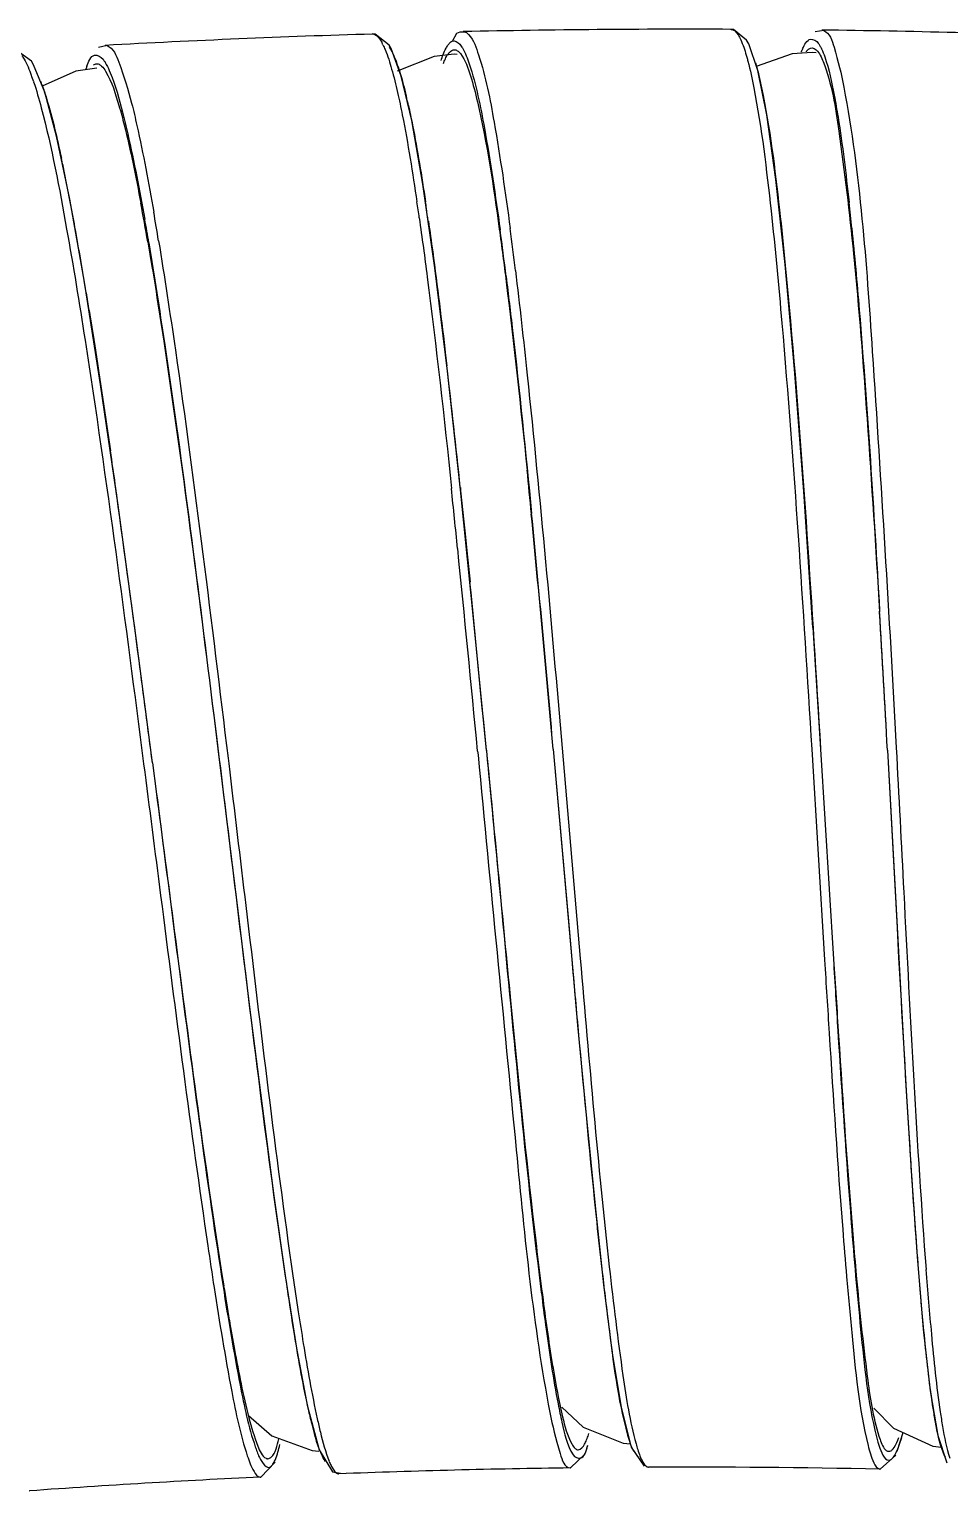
# Model space of a CAD drawing. Header units: millimetres. Extents: x 601 to 1195, y -13 to 407.
# Drawn here: x 978.07 to 984.9, y 372.49 to 383.33 of the extents above; entities that cross this region are included whole.
import ezdxf

# ---------------------------------------------------------------- set-up
doc = ezdxf.new("R2010")
doc.units = ezdxf.units.MM
doc.header["$LTSCALE"] = 0.1

msp = doc.modelspace()

# ---------------------------------------------------------------- linework, layer by layer
at = {"color": 7, "linetype": 'Continuous'}
for p, q in [((980.64, 383.296), (980.616, 383.297)), ((980.743, 383.215), (980.64, 383.296)), ((981.309, 383.311), (981.267, 383.31)), ((981.294, 383.314), (981.309, 383.311)), ((983.297, 383.33), (983.275, 383.331)), ((983.394, 383.252), (983.297, 383.33)), ((983.967, 383.323), (983.903, 383.314)), ((983.952, 383.326), (983.967, 383.323)), ((978.09, 383.094), (977.985, 383.172)), ((978.651, 383.211), (978.587, 383.197)), ((978.637, 383.213), (978.651, 383.211)), ((981.077, 383.13), (980.803, 383.022)), ((981.226, 383.146), (981.077, 383.13)), ((981.248, 383.144), (981.226, 383.146)), ((983.731, 383.149), (983.464, 383.055)), ((983.88, 383.16), (983.731, 383.149)), ((983.91, 383.156), (983.88, 383.16)), ((978.42, 383.02), (978.169, 382.909)), ((978.575, 383.043), (978.42, 383.02)), ((980.91, 382.654), (980.833, 382.984)), ((978.484, 381.457), (978.374, 382.072)), ((981.176, 380.796), (981.082, 381.563)), ((978.603, 380.696), (978.484, 381.457)), ((981.162, 380.912), (981.171, 380.835)), ((981.273, 379.916), (981.176, 380.796)), ((978.732, 379.802), (978.603, 380.696)), ((981.271, 379.933), (981.273, 379.908)), ((981.377, 378.886), (981.273, 379.916)), ((981.273, 379.908), (981.297, 379.678)), ((981.297, 379.678), (981.307, 379.589)), ((981.307, 379.589), (981.319, 379.463)), ((981.319, 379.463), (981.343, 379.231)), ((981.465, 377.982), (981.377, 378.886)), ((983.886, 378.895), (983.943, 377.992)), ((979.442, 378.243), (979.478, 377.953)), ((979.442, 378.242), (979.459, 378.106)), ((979.459, 378.106), (979.483, 377.916)), ((981.399, 377.977), (981.402, 377.949)), ((981.465, 377.984), (981.468, 377.945)), ((981.465, 377.982), (981.468, 377.945)), ((981.96, 377.992), (982.098, 376.432)), ((982.026, 377.998), (982.16, 376.438)), ((983.877, 377.992), (983.972, 376.428)), ((983.943, 377.992), (984.038, 376.433)), ((983.943, 377.992), (984.04, 376.433)), ((984.439, 377.984), (984.51, 376.671)), ((984.439, 377.984), (984.481, 377.207)), ((978.988, 377.891), (979.015, 377.677)), ((978.988, 377.889), (978.993, 377.853)), ((979.478, 377.953), (979.483, 377.916)), ((979.548, 377.924), (979.553, 377.886)), ((984.481, 377.207), (984.51, 376.665)), ((984.51, 376.665), (984.522, 376.444)), ((984.595, 375.178), (984.604, 375.041)), ((984.683, 373.943), (984.687, 373.889)), ((984.756, 373.231), (984.812, 372.9)), ((980.135, 373.125), (980.223, 372.793)), ((982.024, 373.109), (982.183, 372.963)), ((982.464, 373.109), (982.538, 372.813)), ((984.337, 373.103), (984.484, 372.955)), ((979.699, 373.049), (979.874, 372.898)), ((979.874, 372.898), (980.172, 372.788)), ((982.183, 372.963), (982.478, 372.843)), ((984.484, 372.955), (984.775, 372.822)), ((984.51, 372.784), (984.555, 372.923)), ((984.812, 372.9), (984.88, 372.698)), ((980.172, 372.788), (980.222, 372.785)), ((980.223, 372.793), (980.323, 372.63)), ((982.087, 372.66), (982.197, 372.763)), ((982.21, 372.806), (982.216, 372.828)), ((982.478, 372.843), (982.532, 372.838)), ((982.538, 372.813), (982.635, 372.672)), ((984.386, 372.651), (984.5, 372.753)), ((984.482, 372.802), (984.489, 372.812)), ((984.775, 372.822), (984.841, 372.813)), ((979.791, 372.592), (979.897, 372.701)), ((979.906, 372.736), (979.908, 372.743)), ((980.26, 372.72), (980.268, 372.708)), ((982.085, 372.66), (982.087, 372.66)), ((982.085, 372.66), (982.087, 372.66)), ((984.382, 372.651), (984.386, 372.651)), ((984.382, 372.651), (984.385, 372.651)), ((984.86, 372.752), (984.867, 372.74)), ((979.787, 372.592), (979.791, 372.592)), ((979.787, 372.592), (979.789, 372.592)), ((980.323, 372.63), (980.383, 372.62))]:
    msp.add_line(p, q, dxfattribs=at)
for points in [[(981.267, 383.31), (981.243, 383.3), (981.211, 383.24)], [(980.833, 382.984), (980.758, 383.188), (980.743, 383.215)], [(983.477, 383.025), (983.41, 383.224), (983.394, 383.252)], [(978.188, 382.865), (978.106, 383.068), (978.09, 383.094)], [(983.681, 381.588), (983.612, 382.218), (983.544, 382.696), (983.477, 383.025)], [(978.374, 382.072), (978.276, 382.538), (978.188, 382.865)], [(981.082, 381.563), (980.993, 382.183), (980.91, 382.654)], [(983.886, 378.895), (983.819, 379.903), (983.75, 380.81), (983.681, 381.588)], [(978.988, 377.889), (978.869, 378.797), (978.732, 379.802)], [(981.96, 377.992), (982.077, 376.661), (982.141, 375.945), (982.206, 375.252), (982.27, 374.603), (982.334, 374.017), (982.398, 373.512), (982.464, 373.109)], [(979.483, 377.916), (979.62, 376.791), (979.71, 376.058), (979.8, 375.346), (979.888, 374.677), (979.973, 374.07), (980.056, 373.549), (980.135, 373.125)], [(984.51, 376.671), (984.54, 376.121), (984.578, 375.46)], [(984.578, 375.46), (984.618, 374.825), (984.66, 374.228)], [(984.66, 374.228), (984.705, 373.688), (984.756, 373.231)]]:
    msp.add_lwpolyline(points, dxfattribs=at)
for centre, radius, start, end in [((982.961, 304.665), 78.666, 91.70544, 93.15149), ((982.961, 304.665), 78.667, 89.76879, 91.21483), ((982.961, 304.665), 78.667, 87.83212, 89.27816), ((980.295, 383.021), 0.447, 25.8644, 27.5063), ((984.324, 382.937), 0.572, 155.8825, 156.9035), ((984.227, 382.98), 0.466, 153.3884, 155.9303), ((983.948, 383.076), 0.143, 139.7775, 142.3141), ((978.987, 382.867), 0.522, 158.6503, 160.4175), ((979.698, 382.68), 1.173, 18.8432, 20.3452), ((982.199, 382.703), 1.316, 16.7201, 17.0866), ((976.49, 382.403), 1.704, 18.4473, 20.1874), ((979.075, 382.836), 0.616, 160.3959, 161.3101), ((976.907, 382.465), 1.34, 20.3672, 20.958), ((976.794, 382.423), 1.461, 19.9604, 20.3696), ((976.584, 381.822), 4.404, 12.8797, 13.3078), ((976.101, 381.711), 4.9, 12.5086, 12.8804), ((967.026, 379.936), 11.547, 11.6453, 12.1949), ((961.405, 378.795), 17.282, 10.2234, 11.5876), ((958.579, 378.255), 20.672, 9.7486, 10.5526), ((953.852, 377.616), 25.52, 9.353, 9.8374), ((956.998, 378.516), 24.211, 8.1112, 8.3979), ((959.9, 378.872), 21.351, 8.4312, 8.5651), ((957.964, 378.586), 23.307, 8.1978, 8.4296), ((960.459, 379.483), 23.834, 5.7127, 6.1786), ((949.186, 376.577), 29.701, 9.299, 10.2513), ((954.862, 377.689), 24.438, 9.56, 9.9739), ((949.886, 377.601), 31.963, 7.0013, 7.6285), ((948.512, 377.539), 33.408, 6.8829, 7.4192), ((938.893, 374.865), 40.136, 9.1472, 9.3363), ((901.128, 371.542), 80.581, 5.97726, 6.62268), ((883.622, 366.557), 96.029, 8.02076, 8.17046), ((871.574, 368.932), 110.753, 5.59775, 5.76756), ((836.663, 359.983), 143.445, 7.47668, 8.00385), ((848.81, 366.02), 133.123, 5.80286, 5.9955), ((791.325, 361.148), 191.377, 5.04937, 5.57355), ((786.025, 360.859), 196.683, 4.9973, 5.5083), ((738.999, 354.983), 243.488, 5.41896, 5.7743), ((719.837, 353.107), 262.807, 5.43162, 5.70484), ((703.075, 362.404), 281.795, 3.1693, 3.37767), ((697.196, 362.353), 287.668, 3.11491, 3.32076), ((657.635, 336.258), 324.038, 7.38194, 7.51695), ((1191.175, 387.713), 206.96, 183.12122, 183.47234), ((1025.349, 379.017), 43.305, 186.0143, 186.4747), ((1028.497, 377.88), 44.524, 184.4455, 184.8973), ((1026.223, 377.753), 42.18, 184.4604, 184.9913), ((1022.569, 380.654), 43.635, 188.3634, 188.7748), ((1020.343, 380.378), 41.326, 188.3793, 188.87), ((1020.699, 377.383), 36.64, 184.7295, 185.1591), ((1010.923, 378.651), 31.286, 188.3977, 188.7971), ((1012.803, 378.802), 33.111, 188.1897, 188.6579), ((1012.012, 377.755), 30.378, 186.9285, 187.2512), ((1018.352, 376.795), 33.79, 184.5205, 184.7264), ((1018.743, 376.695), 34.115, 184.3103, 184.7165), ((1004.969, 378.056), 25.773, 189.0301, 189.6053), ((1014.418, 376.471), 29.843, 184.7281, 184.86), ((990.338, 373.971), 5.63, 188.2847, 188.5161), ((989.805, 373.891), 5.091, 188.5137, 188.9055), ((981.768, 373.048), 0.475, 337.5882, 338.8877), ((981.656, 373.091), 0.595, 338.9164, 340.866), ((981.49, 373.149), 0.771, 340.854, 342.3859), ((981.628, 373.032), 0.624, 340.1355, 340.5505), ((979.846, 372.763), 0.0361, 243.9858, 247.8434), ((979.845, 372.76), 0.033, 247.8527, 251.3767), ((979.597, 372.847), 0.327, 336.638, 337.6294), ((980.462, 372.843), 0.237, 210.0442, 211.4575), ((980.82, 372.922), 0.564, 202.2675, 204.0944), ((982.961, 304.665), 68, 90.73691, 92.18295), ((982.669, 372.69), 0.0251, 265.9004, 269.7557), ((982.961, 304.665), 68, 88.80045, 90.2465), ((982.961, 304.665), 68, 92.67385, 94.11989), ((978.074, 372.515), 0.0253, 267.8749, 273.4922)]:
    msp.add_arc(centre, radius, start, end, dxfattribs=at)
for points, knots in [([(980.62, 383.297), (980.642, 383.298), (980.67, 383.266), (980.686, 383.238), (980.692, 383.228)], [0, 0, 0, 0, 0.647564, 1, 1, 1, 1]), ([(981.309, 383.311), (981.318, 383.307), (981.369, 383.261), (981.388, 383.194), (981.406, 383.141)], [0, 0, 0, 0, 0.151484, 1, 1, 1, 1]), ([(983.279, 383.331), (983.288, 383.331), (983.309, 383.321), (983.322, 383.304), (983.329, 383.293)], [0, 0, 0, 0, 0.414403, 1, 1, 1, 1]), ([(983.329, 383.293), (983.335, 383.285), (983.359, 383.241), (983.375, 383.193), (983.387, 383.155)], [0, 0, 0, 0, 0.193757, 1, 1, 1, 1]), ([(983.967, 383.322), (984.011, 383.303), (984.063, 383.137), (984.097, 383.003), (984.115, 382.903)], [0, 0, 0, 0, 0.320657, 1, 1, 1, 1]), ([(978.651, 383.211), (978.698, 383.193), (978.763, 383.023), (978.806, 382.886), (978.833, 382.783)], [0, 0, 0, 0, 0.319737, 1, 1, 1, 1]), ([(980.697, 383.216), (980.703, 383.205), (980.729, 383.146), (980.748, 383.085), (980.761, 383.037)], [0, 0, 0, 0, 0.203449, 1, 1, 1, 1]), ([(980.744, 383.198), (980.747, 383.193), (980.754, 383.183), (980.76, 383.173), (980.763, 383.167)], [0, 0, 0, 0, 0.471137, 1, 1, 1, 1]), ([(981.145, 383.077), (981.149, 383.089), (981.165, 383.124), (981.185, 383.162), (981.208, 383.175)], [0, 0, 0, 0, 0.334369, 1, 1, 1, 1]), ([(981.165, 383.191), (981.17, 383.2), (981.179, 383.216), (981.191, 383.23), (981.197, 383.235)], [0, 0, 0, 0, 0.558513, 1, 1, 1, 1]), ([(981.197, 383.235), (981.199, 383.237), (981.204, 383.24), (981.209, 383.243), (981.211, 383.244)], [0, 0, 0, 0, 0.522803, 1, 1, 1, 1]), ([(981.208, 383.175), (981.211, 383.176), (981.216, 383.179), (981.223, 383.18), (981.226, 383.18)], [0, 0, 0, 0, 0.515949, 1, 1, 1, 1]), ([(981.211, 383.244), (981.23, 383.251), (981.265, 383.228), (981.28, 383.203), (981.286, 383.193)], [0, 0, 0, 0, 0.642944, 1, 1, 1, 1]), ([(981.226, 383.18), (981.229, 383.18), (981.237, 383.179), (981.244, 383.175), (981.247, 383.173)], [0, 0, 0, 0, 0.478285, 1, 1, 1, 1]), ([(981.247, 383.173), (981.257, 383.168), (981.306, 383.115), (981.327, 383.044), (981.346, 382.987)], [0, 0, 0, 0, 0.154717, 1, 1, 1, 1]), ([(983.81, 383.189), (983.824, 383.216), (983.853, 383.281), (983.913, 383.246), (983.926, 383.229)], [0, 0, 0, 0, 0.584326, 1, 1, 1, 1]), ([(983.838, 383.169), (983.844, 383.176), (983.856, 383.188), (983.873, 383.193), (983.88, 383.193)], [0, 0, 0, 0, 0.563634, 1, 1, 1, 1]), ([(983.88, 383.193), (983.885, 383.193), (983.896, 383.19), (983.906, 383.183), (983.91, 383.179)], [0, 0, 0, 0, 0.460504, 1, 1, 1, 1]), ([(983.926, 383.229), (983.93, 383.223), (983.939, 383.209), (983.946, 383.195), (983.95, 383.187)], [0, 0, 0, 0, 0.460539, 1, 1, 1, 1]), ([(983.95, 383.187), (983.959, 383.167), (984.002, 383.056), (984.026, 382.939), (984.044, 382.843)], [0, 0, 0, 0, 0.180934, 1, 1, 1, 1]), ([(978.018, 383.137), (978.024, 383.129), (978.053, 383.083), (978.074, 383.032), (978.089, 382.991)], [0, 0, 0, 0, 0.19178, 1, 1, 1, 1]), ([(978.5, 383.057), (978.512, 383.089), (978.538, 383.166), (978.607, 383.128), (978.621, 383.109)], [0, 0, 0, 0, 0.586588, 1, 1, 1, 1]), ([(978.55, 383.066), (978.553, 383.069), (978.561, 383.073), (978.569, 383.076), (978.573, 383.076)], [0, 0, 0, 0, 0.526857, 1, 1, 1, 1]), ([(978.573, 383.076), (978.577, 383.076), (978.586, 383.075), (978.594, 383.071), (978.598, 383.069)], [0, 0, 0, 0, 0.472476, 1, 1, 1, 1]), ([(978.598, 383.069), (978.6, 383.067), (978.604, 383.064), (978.608, 383.061), (978.61, 383.059)], [0, 0, 0, 0, 0.479739, 1, 1, 1, 1]), ([(978.61, 383.059), (978.622, 383.048), (978.684, 382.958), (978.713, 382.853), (978.739, 382.766)], [0, 0, 0, 0, 0.154356, 1, 1, 1, 1]), ([(978.621, 383.109), (978.625, 383.104), (978.634, 383.091), (978.641, 383.078), (978.645, 383.071)], [0, 0, 0, 0, 0.465693, 1, 1, 1, 1]), ([(978.645, 383.071), (978.656, 383.051), (978.707, 382.938), (978.74, 382.817), (978.766, 382.718)], [0, 0, 0, 0, 0.180628, 1, 1, 1, 1]), ([(980.808, 383.058), (980.813, 383.043), (980.837, 382.969), (980.856, 382.894), (980.87, 382.835)], [0, 0, 0, 0, 0.215387, 1, 1, 1, 1]), ([(981.337, 383.075), (981.389, 382.92), (981.47, 382.508), (981.532, 382.096), (981.566, 381.844)], [0, 0, 0, 0, 0.391206, 1, 1, 1, 1]), ([(981.406, 383.141), (981.46, 382.979), (981.542, 382.548), (981.606, 382.117), (981.64, 381.853)], [0, 0, 0, 0, 0.390015, 1, 1, 1, 1]), ([(983.387, 383.155), (983.39, 383.145), (983.396, 383.125), (983.401, 383.105), (983.404, 383.094)], [0, 0, 0, 0, 0.483194, 1, 1, 1, 1]), ([(983.404, 383.094), (983.421, 383.029), (983.499, 382.662), (983.542, 382.289), (983.576, 381.984)], [0, 0, 0, 0, 0.179494, 1, 1, 1, 1]), ([(983.46, 383.082), (983.478, 383.021), (983.561, 382.662), (983.604, 382.296), (983.638, 381.993)], [0, 0, 0, 0, 0.172073, 1, 1, 1, 1]), ([(983.962, 383.092), (984.027, 382.928), (984.1, 382.447), (984.205, 381.566), (984.295, 380.373), (984.352, 379.486), (984.38, 379.007)], [0, 0, 0, 0, 0.128476, 0.351084, 0.650006, 1, 1, 1, 1]), ([(981.346, 382.987), (981.366, 382.924), (981.461, 382.549), (981.516, 382.166), (981.56, 381.85)], [0, 0, 0, 0, 0.172863, 1, 1, 1, 1]), ([(978.106, 382.942), (978.127, 382.879), (978.229, 382.519), (978.297, 382.151), (978.351, 381.85)], [0, 0, 0, 0, 0.179894, 1, 1, 1, 1]), ([(978.167, 382.922), (978.18, 382.887), (978.238, 382.708), (978.28, 382.523), (978.312, 382.375)], [0, 0, 0, 0, 0.194198, 1, 1, 1, 1]), ([(980.805, 382.862), (980.818, 382.807), (980.874, 382.538), (980.917, 382.267), (980.949, 382.051)], [0, 0, 0, 0, 0.206345, 1, 1, 1, 1]), ([(984.044, 382.843), (984.054, 382.789), (984.1, 382.525), (984.131, 382.26), (984.154, 382.048)], [0, 0, 0, 0, 0.205456, 1, 1, 1, 1]), ([(984.115, 382.903), (984.237, 382.257), (984.351, 380.617), (984.452, 378.983), (984.504, 378.002)], [0, 0, 0, 0, 0.401027, 1, 1, 1, 1]), ([(978.739, 382.766), (978.753, 382.718), (978.817, 382.479), (978.865, 382.236), (978.901, 382.041)], [0, 0, 0, 0, 0.200185, 1, 1, 1, 1]), ([(978.833, 382.783), (978.847, 382.728), (978.909, 382.461), (978.959, 382.191), (978.997, 381.976)], [0, 0, 0, 0, 0.206345, 1, 1, 1, 1]), ([(980.884, 382.772), (980.896, 382.722), (980.945, 382.483), (980.984, 382.242), (981.013, 382.052)], [0, 0, 0, 0, 0.210843, 1, 1, 1, 1]), ([(978.766, 382.718), (978.779, 382.664), (978.842, 382.4), (978.892, 382.134), (978.93, 381.922)], [0, 0, 0, 0, 0.206369, 1, 1, 1, 1]), ([(983.576, 381.984), (983.606, 381.707), (983.73, 380.378), (983.812, 379.046), (983.877, 377.992)], [0, 0, 0, 0, 0.208646, 1, 1, 1, 1]), ([(983.638, 381.993), (983.669, 381.718), (983.796, 380.388), (983.878, 379.054), (983.943, 377.996)], [0, 0, 0, 0, 0.20685, 1, 1, 1, 1]), ([(980.966, 381.932), (980.987, 381.786), (981.077, 381.118), (981.151, 380.449), (981.206, 379.925)], [0, 0, 0, 0, 0.218529, 1, 1, 1, 1]), ([(981.034, 381.909), (981.045, 381.833), (981.091, 381.501), (981.132, 381.168), (981.162, 380.912)], [0, 0, 0, 0, 0.229093, 1, 1, 1, 1]), ([(978.351, 381.85), (978.4, 381.576), (978.614, 380.256), (978.786, 378.931), (978.922, 377.883)], [0, 0, 0, 0, 0.208632, 1, 1, 1, 1]), ([(978.953, 381.755), (978.995, 381.51), (979.179, 380.342), (979.327, 379.169), (979.442, 378.242)], [0, 0, 0, 0, 0.210231, 1, 1, 1, 1]), ([(979.033, 381.763), (979.077, 381.493), (979.27, 380.216), (979.426, 378.934), (979.548, 377.924)], [0, 0, 0, 0, 0.21214, 1, 1, 1, 1]), ([(981.56, 381.85), (981.578, 381.72), (981.655, 381.124), (981.719, 380.528), (981.766, 380.062)], [0, 0, 0, 0, 0.219892, 1, 1, 1, 1]), ([(984.174, 381.856), (984.195, 381.654), (984.279, 380.708), (984.337, 379.761), (984.381, 379.016)], [0, 0, 0, 0, 0.214089, 1, 1, 1, 1]), ([(978.96, 381.748), (979.001, 381.501), (979.182, 380.336), (979.328, 379.166), (979.442, 378.243)], [0, 0, 0, 0, 0.211857, 1, 1, 1, 1]), ([(981.679, 381.543), (981.711, 381.284), (981.841, 380.104), (981.946, 378.921), (982.026, 377.998)], [0, 0, 0, 0, 0.219674, 1, 1, 1, 1]), ([(981.611, 381.497), (981.627, 381.364), (981.696, 380.779), (981.756, 380.192), (981.8, 379.739)], [0, 0, 0, 0, 0.227269, 1, 1, 1, 1]), ([(978.518, 381.245), (978.531, 381.164), (978.586, 380.817), (978.637, 380.47), (978.676, 380.204)], [0, 0, 0, 0, 0.235196, 1, 1, 1, 1]), ([(984.504, 378.002), (984.523, 377.645), (984.59, 376.354), (984.655, 375.063), (984.725, 374.131)], [0, 0, 0, 0, 0.277097, 1, 1, 1, 1]), ([(978.922, 377.883), (978.964, 377.557), (979.118, 376.365), (979.27, 375.172), (979.398, 374.307)], [0, 0, 0, 0, 0.272727, 1, 1, 1, 1]), ([(978.993, 377.853), (979.034, 377.535), (979.184, 376.368), (979.333, 375.202), (979.458, 374.356)], [0, 0, 0, 0, 0.272813, 1, 1, 1, 1]), ([(979.483, 377.916), (979.526, 377.56), (979.683, 376.281), (979.836, 375.002), (979.972, 374.082)], [0, 0, 0, 0, 0.278265, 1, 1, 1, 1]), ([(979.553, 377.886), (979.595, 377.534), (979.748, 376.267), (979.898, 374.998), (980.029, 374.085)], [0, 0, 0, 0, 0.277377, 1, 1, 1, 1]), ([(981.402, 377.949), (981.495, 376.972), (981.655, 375.345), (981.811, 373.714), (981.935, 373.071)], [0, 0, 0, 0, 0.599919, 1, 1, 1, 1]), ([(981.468, 377.945), (981.527, 377.339), (981.634, 376.205), (981.768, 374.858), (981.877, 373.95), (981.947, 373.446), (982.015, 373.09), (982.063, 372.899), (982.098, 372.837)], [0, 0, 0, 0, 0.35445, 0.663201, 0.78791, 0.887385, 0.958637, 1, 1, 1, 1]), ([(981.468, 377.945), (981.502, 377.586), (981.625, 376.301), (981.743, 375.014), (981.855, 374.091)], [0, 0, 0, 0, 0.279376, 1, 1, 1, 1]), ([(979.015, 377.677), (979.06, 377.334), (979.22, 376.11), (979.376, 374.887), (979.516, 374.011)], [0, 0, 0, 0, 0.281113, 1, 1, 1, 1]), ([(982.098, 376.432), (982.113, 376.255), (982.172, 375.604), (982.233, 374.953), (982.283, 374.479)], [0, 0, 0, 0, 0.271345, 1, 1, 1, 1]), ([(982.16, 376.438), (982.227, 375.675), (982.314, 374.641), (982.459, 373.443), (982.528, 373.004), (982.574, 372.839)], [0, 0, 0, 0, 0.633793, 0.85784, 1, 1, 1, 1]), ([(983.972, 376.428), (983.984, 376.247), (984.025, 375.581), (984.069, 374.914), (984.107, 374.429)], [0, 0, 0, 0, 0.271418, 1, 1, 1, 1]), ([(984.038, 376.433), (984.049, 376.255), (984.09, 375.602), (984.133, 374.948), (984.171, 374.472)], [0, 0, 0, 0, 0.271358, 1, 1, 1, 1]), ([(984.04, 376.433), (984.052, 376.244), (984.096, 375.553), (984.142, 374.862), (984.184, 374.362)], [0, 0, 0, 0, 0.274346, 1, 1, 1, 1]), ([(984.604, 375.041), (984.609, 374.96), (984.628, 374.657), (984.65, 374.354), (984.667, 374.132)], [0, 0, 0, 0, 0.267512, 1, 1, 1, 1]), ([(982.321, 374.134), (982.336, 373.997), (982.388, 373.586), (982.437, 373.17), (982.512, 372.903)], [0, 0, 0, 0, 0.330736, 1, 1, 1, 1]), ([(984.136, 374.079), (984.147, 373.94), (984.188, 373.522), (984.226, 373.1), (984.295, 372.827)], [0, 0, 0, 0, 0.3308, 1, 1, 1, 1]), ([(984.203, 374.083), (984.214, 373.951), (984.254, 373.552), (984.292, 373.151), (984.357, 372.89)], [0, 0, 0, 0, 0.329928, 1, 1, 1, 1]), ([(984.208, 374.088), (984.23, 373.838), (984.273, 373.439), (984.33, 373.039), (984.376, 372.896)], [0, 0, 0, 0, 0.62585, 1, 1, 1, 1]), ([(979.444, 373.998), (979.484, 373.74), (979.554, 373.322), (979.639, 372.905), (979.691, 372.749)], [0, 0, 0, 0, 0.613418, 1, 1, 1, 1]), ([(979.511, 374.006), (979.549, 373.761), (979.617, 373.363), (979.699, 372.965), (979.75, 372.817)], [0, 0, 0, 0, 0.612106, 1, 1, 1, 1]), ([(980.004, 373.866), (980.016, 373.789), (980.058, 373.527), (980.104, 373.265), (980.145, 373.083)], [0, 0, 0, 0, 0.293957, 1, 1, 1, 1]), ([(981.877, 373.921), (981.886, 373.843), (981.921, 373.58), (981.96, 373.318), (981.996, 373.134)], [0, 0, 0, 0, 0.293957, 1, 1, 1, 1]), ([(984.687, 373.889), (984.694, 373.819), (984.716, 373.575), (984.742, 373.332), (984.767, 373.16)], [0, 0, 0, 0, 0.289272, 1, 1, 1, 1]), ([(984.744, 373.89), (984.751, 373.81), (984.774, 373.538), (984.802, 373.266), (984.83, 373.075)], [0, 0, 0, 0, 0.292937, 1, 1, 1, 1]), ([(979.558, 373.756), (979.57, 373.683), (979.613, 373.44), (979.659, 373.198), (979.703, 373.031)], [0, 0, 0, 0, 0.299675, 1, 1, 1, 1]), ([(980.069, 373.817), (980.081, 373.739), (980.123, 373.474), (980.169, 373.209), (980.21, 373.024)], [0, 0, 0, 0, 0.293978, 1, 1, 1, 1]), ([(980.145, 373.083), (980.154, 373.046), (980.181, 372.933), (980.211, 372.82), (980.245, 372.749)], [0, 0, 0, 0, 0.321215, 1, 1, 1, 1]), ([(981.996, 373.134), (982.005, 373.089), (982.034, 372.962), (982.06, 372.827), (982.108, 372.756)], [0, 0, 0, 0, 0.348601, 1, 1, 1, 1]), ([(984.775, 373.103), (984.781, 373.068), (984.8, 372.959), (984.821, 372.85), (984.849, 372.779)], [0, 0, 0, 0, 0.318653, 1, 1, 1, 1]), ([(979.703, 373.031), (979.721, 372.96), (979.752, 372.862), (979.798, 372.747), (979.83, 372.731)], [0, 0, 0, 0, 0.670676, 1, 1, 1, 1]), ([(980.21, 373.024), (980.217, 372.991), (980.242, 372.884), (980.27, 372.778), (980.298, 372.709)], [0, 0, 0, 0, 0.310867, 1, 1, 1, 1]), ([(981.935, 373.071), (981.955, 372.968), (981.986, 372.851), (982.042, 372.663), (982.085, 372.66)], [0, 0, 0, 0, 0.709772, 1, 1, 1, 1]), ([(984.83, 373.075), (984.836, 373.039), (984.854, 372.923), (984.876, 372.808), (984.901, 372.732)], [0, 0, 0, 0, 0.313445, 1, 1, 1, 1]), ([(979.844, 372.728), (979.852, 372.728), (979.905, 372.761), (979.912, 372.826), (979.924, 372.875)], [0, 0, 0, 0, 0.135399, 1, 1, 1, 1]), ([(982.146, 372.794), (982.167, 372.795), (982.19, 372.829), (982.202, 372.856), (982.207, 372.867)], [0, 0, 0, 0, 0.63649, 1, 1, 1, 1]), ([(984.357, 372.89), (984.365, 372.862), (984.378, 372.808), (984.426, 372.702), (984.461, 372.719)], [0, 0, 0, 0, 0.429329, 1, 1, 1, 1]), ([(984.376, 372.896), (984.381, 372.879), (984.395, 372.84), (984.421, 372.784), (984.449, 372.783)], [0, 0, 0, 0, 0.380513, 1, 1, 1, 1]), ([(979.75, 372.817), (979.759, 372.79), (979.773, 372.739), (979.835, 372.646), (979.864, 372.668)], [0, 0, 0, 0, 0.437234, 1, 1, 1, 1]), ([(982.098, 372.837), (982.105, 372.826), (982.116, 372.806), (982.138, 372.794), (982.146, 372.794)], [0, 0, 0, 0, 0.607619, 1, 1, 1, 1]), ([(982.108, 372.756), (982.119, 372.74), (982.188, 372.71), (982.203, 372.788), (982.215, 372.821)], [0, 0, 0, 0, 0.364596, 1, 1, 1, 1]), ([(982.574, 372.839), (982.578, 372.824), (982.592, 372.778), (982.608, 372.732), (982.625, 372.703)], [0, 0, 0, 0, 0.309602, 1, 1, 1, 1]), ([(984.295, 372.827), (984.306, 372.783), (984.321, 372.724), (984.361, 372.654), (984.382, 372.651)], [0, 0, 0, 0, 0.67638, 1, 1, 1, 1]), ([(984.449, 372.783), (984.455, 372.783), (984.468, 372.787), (984.477, 372.796), (984.482, 372.802)], [0, 0, 0, 0, 0.433705, 1, 1, 1, 1]), ([(984.461, 372.719), (984.469, 372.723), (984.486, 372.74), (984.497, 372.761), (984.503, 372.773)], [0, 0, 0, 0, 0.404967, 1, 1, 1, 1]), ([(984.849, 372.779), (984.851, 372.775), (984.854, 372.765), (984.858, 372.757), (984.86, 372.752)], [0, 0, 0, 0, 0.522993, 1, 1, 1, 1]), ([(979.691, 372.749), (979.705, 372.709), (979.723, 372.655), (979.766, 372.593), (979.787, 372.592)], [0, 0, 0, 0, 0.673433, 1, 1, 1, 1]), ([(979.834, 372.729), (979.836, 372.729), (979.839, 372.728), (979.843, 372.728), (979.844, 372.728)], [0, 0, 0, 0, 0.509003, 1, 1, 1, 1]), ([(979.864, 372.668), (979.871, 372.673), (979.884, 372.689), (979.893, 372.707), (979.897, 372.718)], [0, 0, 0, 0, 0.418092, 1, 1, 1, 1]), ([(980.245, 372.749), (980.247, 372.744), (980.25, 372.736), (980.255, 372.728), (980.257, 372.725)], [0, 0, 0, 0, 0.521405, 1, 1, 1, 1]), ([(980.305, 372.692), (980.31, 372.682), (980.323, 372.655), (980.342, 372.625), (980.361, 372.618)], [0, 0, 0, 0, 0.345015, 1, 1, 1, 1]), ([(982.625, 372.703), (982.631, 372.693), (982.641, 372.677), (982.659, 372.666), (982.667, 372.665)], [0, 0, 0, 0, 0.598388, 1, 1, 1, 1]), ([(980.361, 372.618), (980.363, 372.617), (980.366, 372.617), (980.369, 372.616), (980.371, 372.617)], [0, 0, 0, 0, 0.509097, 1, 1, 1, 1])]:
    msp.add_open_spline(points, degree=3, knots=knots, dxfattribs=at)
for points in [[(980.763, 383.167), (980.776, 383.141), (980.787, 383.115), (980.798, 383.087)], [(981.128, 383.099), (981.138, 383.13), (981.149, 383.162), (981.165, 383.191)], [(981.286, 383.193), (981.308, 383.156), (981.323, 383.115), (981.337, 383.075)], [(983.91, 383.179), (983.935, 383.157), (983.949, 383.123), (983.962, 383.092)], [(980.761, 383.037), (980.778, 382.979), (980.792, 382.921), (980.805, 382.862)], [(982.512, 372.903), (982.524, 372.862), (982.536, 372.821), (982.556, 372.783)], [(984.489, 372.812), (984.504, 372.834), (984.515, 372.859), (984.524, 372.884)], [(984.503, 372.773), (984.521, 372.809), (984.534, 372.847), (984.546, 372.886)], [(979.9, 372.723), (979.914, 372.758), (979.924, 372.795), (979.932, 372.832)]]:
    msp.add_open_spline(points, degree=3, dxfattribs=at)

doc.saveas('drawing.dxf')
